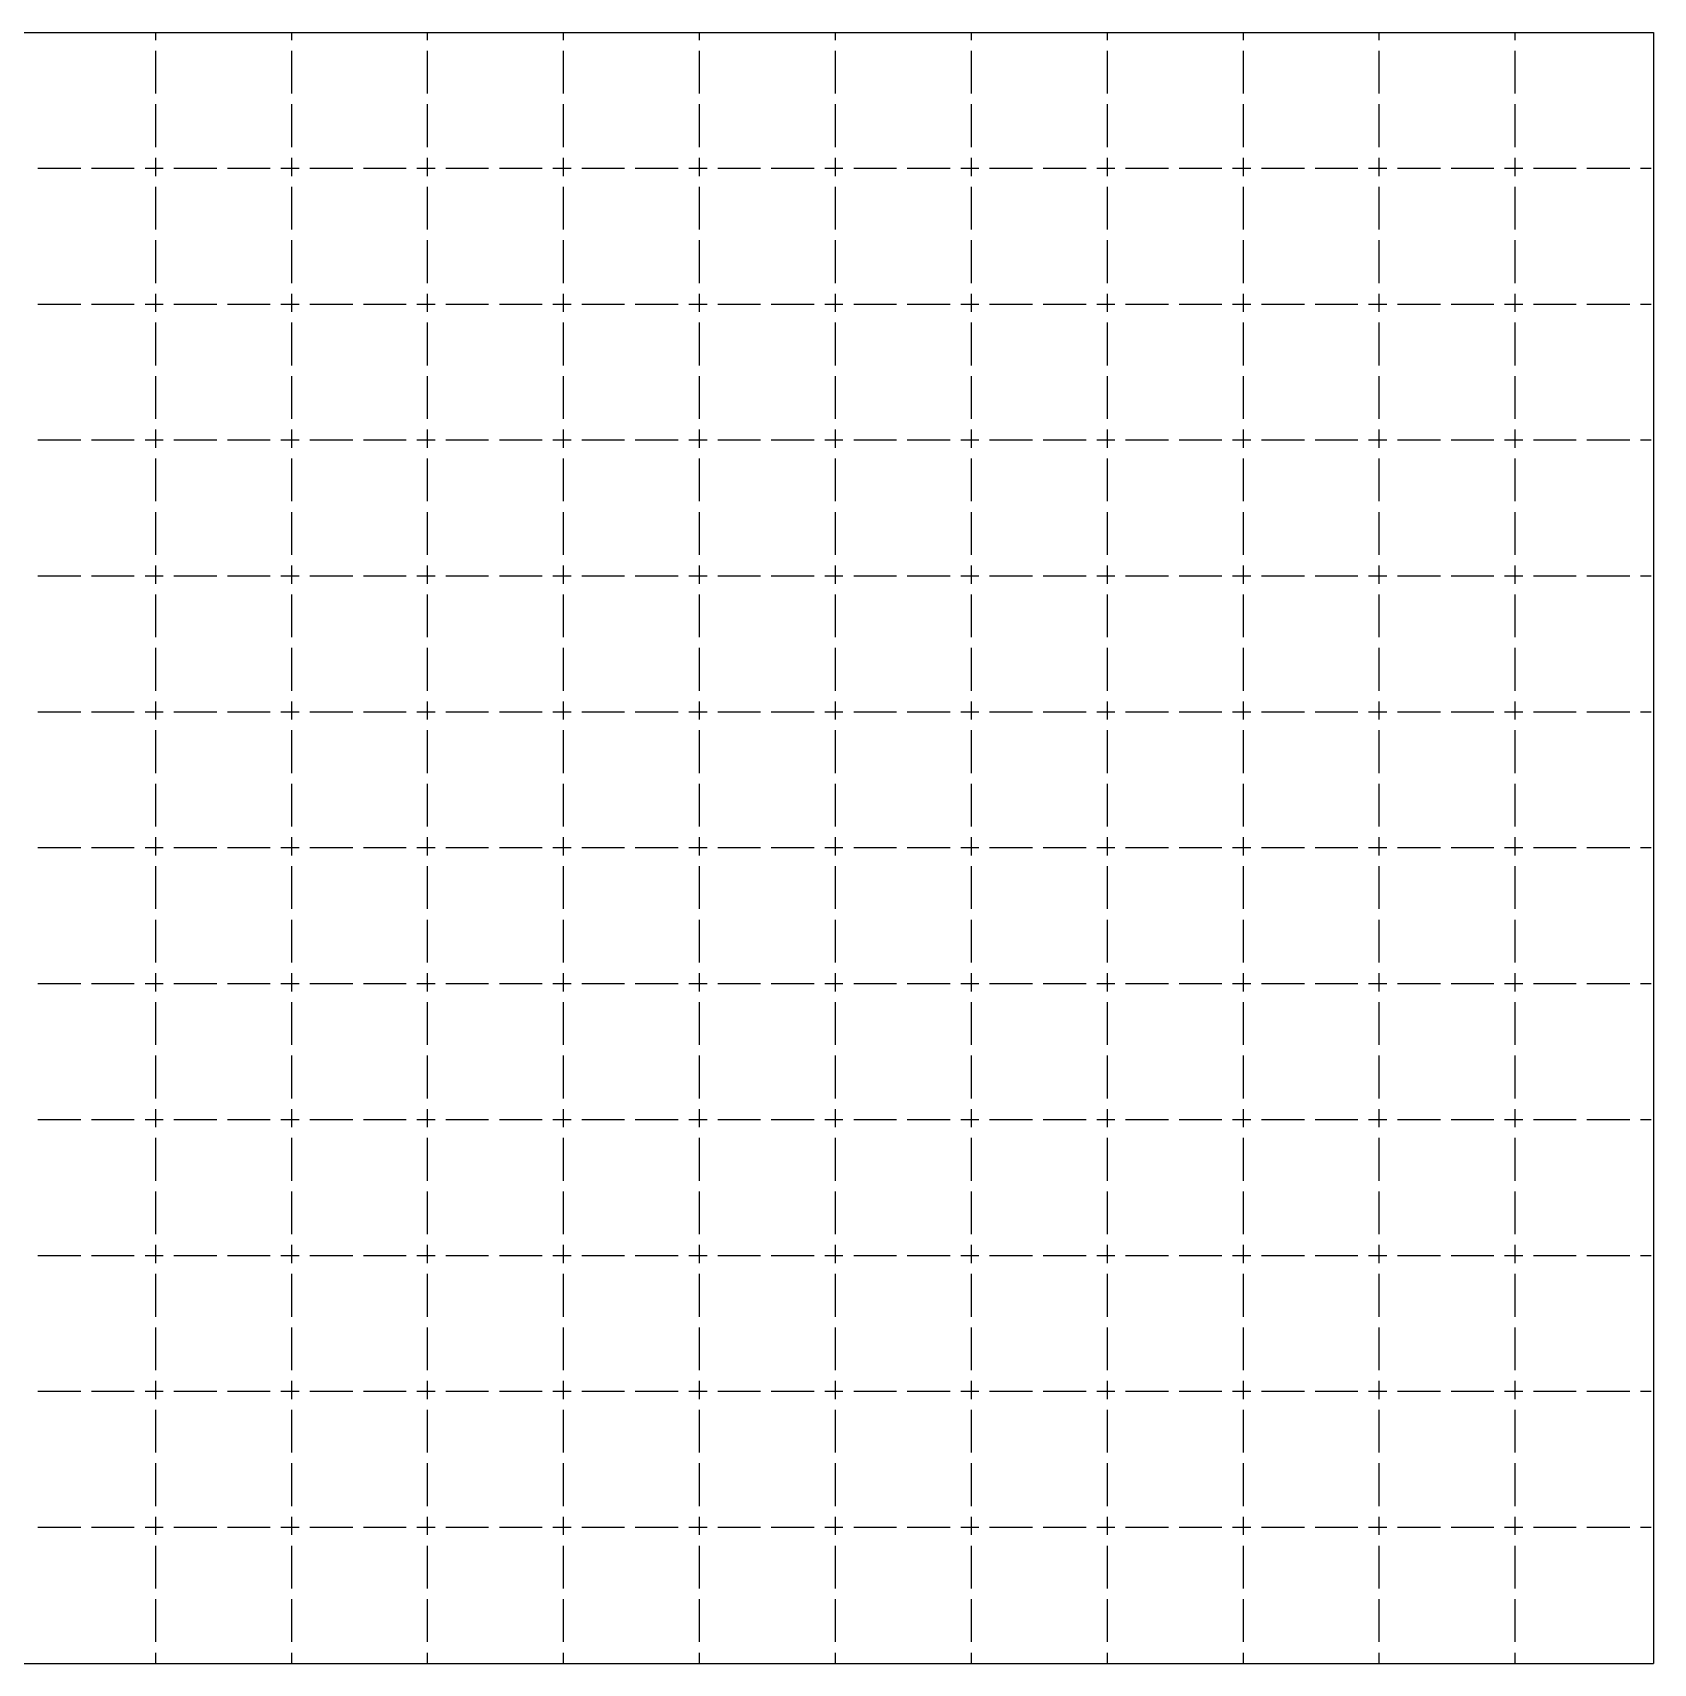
# Model space of a CAD drawing. Header units: millimetres. Extents: x 0 to 305, y -140 to 13.
# Drawn here: x 153.6 to 305, y -139.7 to 12.7 of the extents above; entities that cross this region are included whole.
import ezdxf

# ---------------------------------------------------------------- set-up
doc = ezdxf.new("R2010")
doc.units = ezdxf.units.MM
doc.header["$MEASUREMENT"] = 0
doc.layers.get('0').update_dxf_attribs({"lineweight": 25, "true_color": 0xffffff})

msp = doc.modelspace()

# ---------------------------------------------------------------- linework, layer by layer
for p, q in [((0, 12.7), (305, 12.7)), ((165.1, 12), (165.1, 12.7)), ((177.8, 12), (177.8, 12.7)), ((190.5, 12), (190.5, 12.7)), ((203.2, 12), (203.2, 12.7)), ((215.9, 12), (215.9, 12.7)), ((228.6, 12), (228.6, 12.7)), ((241.3, 12), (241.3, 12.7)), ((254, 12), (254, 12.7)), ((266.7, 12), (266.7, 12.7)), ((279.4, 12), (279.4, 12.7)), ((292.1, 12), (292.1, 12.7)), ((305, 12.7), (305, -139.7)), ((165.1, 7), (165.1, 11)), ((177.8, 7), (177.8, 11)), ((190.5, 7), (190.5, 11)), ((203.2, 7), (203.2, 11)), ((215.9, 7), (215.9, 11)), ((228.6, 7), (228.6, 11)), ((241.3, 7), (241.3, 11)), ((254, 7), (254, 11)), ((266.7, 7), (266.7, 11)), ((279.4, 7), (279.4, 11)), ((292.1, 7), (292.1, 11)), ((165.1, 2), (165.1, 6)), ((177.8, 2), (177.8, 6)), ((190.5, 2), (190.5, 6)), ((203.2, 2), (203.2, 6)), ((215.9, 2), (215.9, 6)), ((228.6, 2), (228.6, 6)), ((241.3, 2), (241.3, 6)), ((254, 2), (254, 6)), ((266.7, 2), (266.7, 6)), ((279.4, 2), (279.4, 6)), ((292.1, 2), (292.1, 6)), ((165.1, 0), (165.1, 1)), ((177.8, 0), (177.8, 1)), ((190.5, 0), (190.5, 1)), ((203.2, 0), (203.2, 1)), ((215.9, 0), (215.9, 1)), ((228.6, 0), (228.6, 1)), ((241.3, 0), (241.3, 1)), ((254, 0), (254, 1)), ((266.7, 0), (266.7, 1)), ((279.4, 0), (279.4, 1)), ((292.1, 0), (292.1, 1)), ((158.1, 0), (154.1, 0)), ((163.1, 0), (159.1, 0)), ((165.1, 0), (164.1, 0)), ((165.8, 0), (165.1, 0)), ((165.1, -0.7), (165.1, 0)), ((170.8, 0), (166.8, 0)), ((175.8, 0), (171.8, 0)), ((177.8, 0), (176.8, 0)), ((178.5, 0), (177.8, 0)), ((177.8, -0.7), (177.8, 0)), ((183.5, 0), (179.5, 0)), ((188.5, 0), (184.5, 0)), ((190.5, 0), (189.5, 0)), ((191.2, 0), (190.5, 0)), ((190.5, -0.7), (190.5, 0)), ((196.2, 0), (192.2, 0)), ((201.2, 0), (197.2, 0)), ((203.2, 0), (202.2, 0)), ((203.9, 0), (203.2, 0)), ((203.2, -0.7), (203.2, 0)), ((208.9, 0), (204.9, 0)), ((213.9, 0), (209.9, 0)), ((215.9, 0), (214.9, 0)), ((216.6, 0), (215.9, 0)), ((215.9, -0.7), (215.9, 0)), ((221.6, 0), (217.6, 0)), ((226.6, 0), (222.6, 0)), ((228.6, 0), (227.6, 0)), ((229.3, 0), (228.6, 0)), ((228.6, -0.7), (228.6, 0)), ((234.3, 0), (230.3, 0)), ((239.3, 0), (235.3, 0)), ((241.3, 0), (240.3, 0)), ((242, 0), (241.3, 0)), ((241.3, -0.7), (241.3, 0)), ((247, 0), (243, 0)), ((252, 0), (248, 0)), ((254, 0), (253, 0)), ((254.7, 0), (254, 0)), ((254, -0.7), (254, 0)), ((259.7, 0), (255.7, 0)), ((264.7, 0), (260.7, 0)), ((266.7, 0), (265.7, 0)), ((267.4, 0), (266.7, 0)), ((266.7, -0.7), (266.7, 0)), ((272.4, 0), (268.4, 0)), ((277.4, 0), (273.4, 0)), ((279.4, 0), (278.4, 0)), ((280.1, 0), (279.4, 0)), ((279.4, -0.7), (279.4, 0)), ((285.1, 0), (281.1, 0)), ((290.1, 0), (286.1, 0)), ((292.1, 0), (291.1, 0)), ((292.8, 0), (292.1, 0)), ((292.1, -0.7), (292.1, 0)), ((297.8, 0), (293.8, 0)), ((302.8, 0), (298.8, 0)), ((304.8, 0), (303.8, 0)), ((165.1, -5.7), (165.1, -1.7)), ((177.8, -5.7), (177.8, -1.7)), ((190.5, -5.7), (190.5, -1.7)), ((203.2, -5.7), (203.2, -1.7)), ((215.9, -5.7), (215.9, -1.7)), ((228.6, -5.7), (228.6, -1.7)), ((241.3, -5.7), (241.3, -1.7)), ((254, -5.7), (254, -1.7)), ((266.7, -5.7), (266.7, -1.7)), ((279.4, -5.7), (279.4, -1.7)), ((292.1, -5.7), (292.1, -1.7)), ((165.1, -10.7), (165.1, -6.7)), ((177.8, -10.7), (177.8, -6.7)), ((190.5, -10.7), (190.5, -6.7)), ((203.2, -10.7), (203.2, -6.7)), ((215.9, -10.7), (215.9, -6.7)), ((228.6, -10.7), (228.6, -6.7)), ((241.3, -10.7), (241.3, -6.7)), ((254, -10.7), (254, -6.7)), ((266.7, -10.7), (266.7, -6.7)), ((279.4, -10.7), (279.4, -6.7)), ((292.1, -10.7), (292.1, -6.7)), ((165.1, -12.7), (165.1, -11.7)), ((177.8, -12.7), (177.8, -11.7)), ((190.5, -12.7), (190.5, -11.7)), ((203.2, -12.7), (203.2, -11.7)), ((215.9, -12.7), (215.9, -11.7)), ((228.6, -12.7), (228.6, -11.7)), ((241.3, -12.7), (241.3, -11.7)), ((254, -12.7), (254, -11.7)), ((266.7, -12.7), (266.7, -11.7)), ((279.4, -12.7), (279.4, -11.7)), ((292.1, -12.7), (292.1, -11.7)), ((158.1, -12.7), (154.1, -12.7)), ((163.1, -12.7), (159.1, -12.7)), ((165.1, -12.7), (164.1, -12.7)), ((165.8, -12.7), (165.1, -12.7)), ((165.1, -13.4), (165.1, -12.7)), ((170.8, -12.7), (166.8, -12.7)), ((175.8, -12.7), (171.8, -12.7)), ((177.8, -12.7), (176.8, -12.7)), ((178.5, -12.7), (177.8, -12.7)), ((177.8, -13.4), (177.8, -12.7)), ((183.5, -12.7), (179.5, -12.7)), ((188.5, -12.7), (184.5, -12.7)), ((190.5, -12.7), (189.5, -12.7)), ((191.2, -12.7), (190.5, -12.7)), ((190.5, -13.4), (190.5, -12.7)), ((196.2, -12.7), (192.2, -12.7)), ((201.2, -12.7), (197.2, -12.7)), ((203.2, -12.7), (202.2, -12.7)), ((203.9, -12.7), (203.2, -12.7)), ((203.2, -13.4), (203.2, -12.7)), ((208.9, -12.7), (204.9, -12.7)), ((213.9, -12.7), (209.9, -12.7)), ((215.9, -12.7), (214.9, -12.7)), ((216.6, -12.7), (215.9, -12.7)), ((215.9, -13.4), (215.9, -12.7)), ((221.6, -12.7), (217.6, -12.7)), ((226.6, -12.7), (222.6, -12.7)), ((228.6, -12.7), (227.6, -12.7)), ((229.3, -12.7), (228.6, -12.7)), ((228.6, -13.4), (228.6, -12.7)), ((234.3, -12.7), (230.3, -12.7)), ((239.3, -12.7), (235.3, -12.7)), ((241.3, -12.7), (240.3, -12.7)), ((242, -12.7), (241.3, -12.7)), ((241.3, -13.4), (241.3, -12.7)), ((247, -12.7), (243, -12.7)), ((252, -12.7), (248, -12.7)), ((254, -12.7), (253, -12.7)), ((254.7, -12.7), (254, -12.7)), ((254, -13.4), (254, -12.7)), ((259.7, -12.7), (255.7, -12.7)), ((264.7, -12.7), (260.7, -12.7)), ((266.7, -12.7), (265.7, -12.7)), ((267.4, -12.7), (266.7, -12.7)), ((266.7, -13.4), (266.7, -12.7)), ((272.4, -12.7), (268.4, -12.7)), ((277.4, -12.7), (273.4, -12.7)), ((279.4, -12.7), (278.4, -12.7)), ((280.1, -12.7), (279.4, -12.7)), ((279.4, -13.4), (279.4, -12.7)), ((285.1, -12.7), (281.1, -12.7)), ((290.1, -12.7), (286.1, -12.7)), ((292.1, -12.7), (291.1, -12.7)), ((292.8, -12.7), (292.1, -12.7)), ((292.1, -13.4), (292.1, -12.7)), ((297.8, -12.7), (293.8, -12.7)), ((302.8, -12.7), (298.8, -12.7)), ((304.8, -12.7), (303.8, -12.7)), ((165.1, -18.4), (165.1, -14.4)), ((177.8, -18.4), (177.8, -14.4)), ((190.5, -18.4), (190.5, -14.4)), ((203.2, -18.4), (203.2, -14.4)), ((215.9, -18.4), (215.9, -14.4)), ((228.6, -18.4), (228.6, -14.4)), ((241.3, -18.4), (241.3, -14.4)), ((254, -18.4), (254, -14.4)), ((266.7, -18.4), (266.7, -14.4)), ((279.4, -18.4), (279.4, -14.4)), ((292.1, -18.4), (292.1, -14.4)), ((165.1, -23.4), (165.1, -19.4)), ((177.8, -23.4), (177.8, -19.4)), ((190.5, -23.4), (190.5, -19.4)), ((203.2, -23.4), (203.2, -19.4)), ((215.9, -23.4), (215.9, -19.4)), ((228.6, -23.4), (228.6, -19.4)), ((241.3, -23.4), (241.3, -19.4)), ((254, -23.4), (254, -19.4)), ((266.7, -23.4), (266.7, -19.4)), ((279.4, -23.4), (279.4, -19.4)), ((292.1, -23.4), (292.1, -19.4)), ((158.1, -25.4), (154.1, -25.4)), ((163.1, -25.4), (159.1, -25.4)), ((165.1, -25.4), (164.1, -25.4)), ((165.1, -25.4), (165.1, -24.4)), ((165.8, -25.4), (165.1, -25.4)), ((165.1, -26.1), (165.1, -25.4)), ((170.8, -25.4), (166.8, -25.4)), ((175.8, -25.4), (171.8, -25.4)), ((177.8, -25.4), (176.8, -25.4)), ((177.8, -25.4), (177.8, -24.4)), ((178.5, -25.4), (177.8, -25.4)), ((177.8, -26.1), (177.8, -25.4)), ((183.5, -25.4), (179.5, -25.4)), ((188.5, -25.4), (184.5, -25.4)), ((190.5, -25.4), (189.5, -25.4)), ((190.5, -25.4), (190.5, -24.4)), ((191.2, -25.4), (190.5, -25.4)), ((190.5, -26.1), (190.5, -25.4)), ((196.2, -25.4), (192.2, -25.4)), ((201.2, -25.4), (197.2, -25.4)), ((203.2, -25.4), (202.2, -25.4)), ((203.2, -25.4), (203.2, -24.4)), ((203.9, -25.4), (203.2, -25.4)), ((203.2, -26.1), (203.2, -25.4)), ((208.9, -25.4), (204.9, -25.4)), ((213.9, -25.4), (209.9, -25.4)), ((215.9, -25.4), (214.9, -25.4)), ((215.9, -25.4), (215.9, -24.4)), ((216.6, -25.4), (215.9, -25.4)), ((215.9, -26.1), (215.9, -25.4)), ((221.6, -25.4), (217.6, -25.4)), ((226.6, -25.4), (222.6, -25.4)), ((228.6, -25.4), (227.6, -25.4)), ((228.6, -25.4), (228.6, -24.4)), ((229.3, -25.4), (228.6, -25.4)), ((228.6, -26.1), (228.6, -25.4)), ((234.3, -25.4), (230.3, -25.4)), ((239.3, -25.4), (235.3, -25.4)), ((241.3, -25.4), (240.3, -25.4)), ((241.3, -25.4), (241.3, -24.4)), ((242, -25.4), (241.3, -25.4)), ((241.3, -26.1), (241.3, -25.4)), ((247, -25.4), (243, -25.4)), ((252, -25.4), (248, -25.4)), ((254, -25.4), (253, -25.4)), ((254, -25.4), (254, -24.4)), ((254.7, -25.4), (254, -25.4)), ((254, -26.1), (254, -25.4)), ((259.7, -25.4), (255.7, -25.4)), ((264.7, -25.4), (260.7, -25.4)), ((266.7, -25.4), (265.7, -25.4)), ((266.7, -25.4), (266.7, -24.4)), ((267.4, -25.4), (266.7, -25.4)), ((266.7, -26.1), (266.7, -25.4)), ((272.4, -25.4), (268.4, -25.4)), ((277.4, -25.4), (273.4, -25.4)), ((279.4, -25.4), (278.4, -25.4)), ((279.4, -25.4), (279.4, -24.4)), ((280.1, -25.4), (279.4, -25.4)), ((279.4, -26.1), (279.4, -25.4)), ((285.1, -25.4), (281.1, -25.4)), ((290.1, -25.4), (286.1, -25.4)), ((292.1, -25.4), (291.1, -25.4)), ((292.1, -25.4), (292.1, -24.4)), ((292.8, -25.4), (292.1, -25.4)), ((292.1, -26.1), (292.1, -25.4)), ((297.8, -25.4), (293.8, -25.4)), ((302.8, -25.4), (298.8, -25.4)), ((304.8, -25.4), (303.8, -25.4)), ((165.1, -31.1), (165.1, -27.1)), ((177.8, -31.1), (177.8, -27.1)), ((190.5, -31.1), (190.5, -27.1)), ((203.2, -31.1), (203.2, -27.1)), ((215.9, -31.1), (215.9, -27.1)), ((228.6, -31.1), (228.6, -27.1)), ((241.3, -31.1), (241.3, -27.1)), ((254, -31.1), (254, -27.1)), ((266.7, -31.1), (266.7, -27.1)), ((279.4, -31.1), (279.4, -27.1)), ((292.1, -31.1), (292.1, -27.1)), ((165.1, -36.1), (165.1, -32.1)), ((177.8, -36.1), (177.8, -32.1)), ((190.5, -36.1), (190.5, -32.1)), ((203.2, -36.1), (203.2, -32.1)), ((215.9, -36.1), (215.9, -32.1)), ((228.6, -36.1), (228.6, -32.1)), ((241.3, -36.1), (241.3, -32.1)), ((254, -36.1), (254, -32.1)), ((266.7, -36.1), (266.7, -32.1)), ((279.4, -36.1), (279.4, -32.1)), ((292.1, -36.1), (292.1, -32.1)), ((165.1, -38.1), (165.1, -37.1)), ((177.8, -38.1), (177.8, -37.1)), ((190.5, -38.1), (190.5, -37.1)), ((203.2, -38.1), (203.2, -37.1)), ((215.9, -38.1), (215.9, -37.1)), ((228.6, -38.1), (228.6, -37.1)), ((241.3, -38.1), (241.3, -37.1)), ((254, -38.1), (254, -37.1)), ((266.7, -38.1), (266.7, -37.1)), ((279.4, -38.1), (279.4, -37.1)), ((292.1, -38.1), (292.1, -37.1)), ((158.1, -38.1), (154.1, -38.1)), ((163.1, -38.1), (159.1, -38.1)), ((165.1, -38.1), (164.1, -38.1)), ((165.8, -38.1), (165.1, -38.1)), ((165.1, -38.8), (165.1, -38.1)), ((170.8, -38.1), (166.8, -38.1)), ((175.8, -38.1), (171.8, -38.1)), ((177.8, -38.1), (176.8, -38.1)), ((178.5, -38.1), (177.8, -38.1)), ((177.8, -38.8), (177.8, -38.1)), ((183.5, -38.1), (179.5, -38.1)), ((188.5, -38.1), (184.5, -38.1)), ((190.5, -38.1), (189.5, -38.1)), ((191.2, -38.1), (190.5, -38.1)), ((190.5, -38.8), (190.5, -38.1)), ((196.2, -38.1), (192.2, -38.1)), ((201.2, -38.1), (197.2, -38.1)), ((203.2, -38.1), (202.2, -38.1)), ((203.9, -38.1), (203.2, -38.1)), ((203.2, -38.8), (203.2, -38.1)), ((208.9, -38.1), (204.9, -38.1)), ((213.9, -38.1), (209.9, -38.1)), ((215.9, -38.1), (214.9, -38.1)), ((216.6, -38.1), (215.9, -38.1)), ((215.9, -38.8), (215.9, -38.1)), ((221.6, -38.1), (217.6, -38.1)), ((226.6, -38.1), (222.6, -38.1)), ((228.6, -38.1), (227.6, -38.1)), ((229.3, -38.1), (228.6, -38.1)), ((228.6, -38.8), (228.6, -38.1)), ((234.3, -38.1), (230.3, -38.1)), ((239.3, -38.1), (235.3, -38.1)), ((241.3, -38.1), (240.3, -38.1)), ((242, -38.1), (241.3, -38.1)), ((241.3, -38.8), (241.3, -38.1)), ((247, -38.1), (243, -38.1)), ((252, -38.1), (248, -38.1)), ((254, -38.1), (253, -38.1)), ((254.7, -38.1), (254, -38.1)), ((254, -38.8), (254, -38.1)), ((259.7, -38.1), (255.7, -38.1)), ((264.7, -38.1), (260.7, -38.1)), ((266.7, -38.1), (265.7, -38.1)), ((267.4, -38.1), (266.7, -38.1)), ((266.7, -38.8), (266.7, -38.1)), ((272.4, -38.1), (268.4, -38.1)), ((277.4, -38.1), (273.4, -38.1)), ((279.4, -38.1), (278.4, -38.1)), ((280.1, -38.1), (279.4, -38.1)), ((279.4, -38.8), (279.4, -38.1)), ((285.1, -38.1), (281.1, -38.1)), ((290.1, -38.1), (286.1, -38.1)), ((292.1, -38.1), (291.1, -38.1)), ((292.8, -38.1), (292.1, -38.1)), ((292.1, -38.8), (292.1, -38.1)), ((297.8, -38.1), (293.8, -38.1)), ((302.8, -38.1), (298.8, -38.1)), ((304.8, -38.1), (303.8, -38.1)), ((165.1, -43.8), (165.1, -39.8)), ((177.8, -43.8), (177.8, -39.8)), ((190.5, -43.8), (190.5, -39.8)), ((203.2, -43.8), (203.2, -39.8)), ((215.9, -43.8), (215.9, -39.8)), ((228.6, -43.8), (228.6, -39.8)), ((241.3, -43.8), (241.3, -39.8)), ((254, -43.8), (254, -39.8)), ((266.7, -43.8), (266.7, -39.8)), ((279.4, -43.8), (279.4, -39.8)), ((292.1, -43.8), (292.1, -39.8)), ((165.1, -48.8), (165.1, -44.8)), ((177.8, -48.8), (177.8, -44.8)), ((190.5, -48.8), (190.5, -44.8)), ((203.2, -48.8), (203.2, -44.8)), ((215.9, -48.8), (215.9, -44.8)), ((228.6, -48.8), (228.6, -44.8)), ((241.3, -48.8), (241.3, -44.8)), ((254, -48.8), (254, -44.8)), ((266.7, -48.8), (266.7, -44.8)), ((279.4, -48.8), (279.4, -44.8)), ((292.1, -48.8), (292.1, -44.8)), ((165.1, -50.8), (165.1, -49.8)), ((177.8, -50.8), (177.8, -49.8)), ((190.5, -50.8), (190.5, -49.8)), ((203.2, -50.8), (203.2, -49.8)), ((215.9, -50.8), (215.9, -49.8)), ((228.6, -50.8), (228.6, -49.8)), ((241.3, -50.8), (241.3, -49.8)), ((254, -50.8), (254, -49.8)), ((266.7, -50.8), (266.7, -49.8)), ((279.4, -50.8), (279.4, -49.8)), ((292.1, -50.8), (292.1, -49.8)), ((158.1, -50.8), (154.1, -50.8)), ((163.1, -50.8), (159.1, -50.8)), ((165.1, -50.8), (164.1, -50.8)), ((165.8, -50.8), (165.1, -50.8)), ((165.1, -51.5), (165.1, -50.8)), ((170.8, -50.8), (166.8, -50.8)), ((175.8, -50.8), (171.8, -50.8)), ((177.8, -50.8), (176.8, -50.8)), ((178.5, -50.8), (177.8, -50.8)), ((177.8, -51.5), (177.8, -50.8)), ((183.5, -50.8), (179.5, -50.8)), ((188.5, -50.8), (184.5, -50.8)), ((190.5, -50.8), (189.5, -50.8)), ((191.2, -50.8), (190.5, -50.8)), ((190.5, -51.5), (190.5, -50.8)), ((196.2, -50.8), (192.2, -50.8)), ((201.2, -50.8), (197.2, -50.8)), ((203.2, -50.8), (202.2, -50.8)), ((203.9, -50.8), (203.2, -50.8)), ((203.2, -51.5), (203.2, -50.8)), ((208.9, -50.8), (204.9, -50.8)), ((213.9, -50.8), (209.9, -50.8)), ((215.9, -50.8), (214.9, -50.8)), ((216.6, -50.8), (215.9, -50.8)), ((215.9, -51.5), (215.9, -50.8)), ((221.6, -50.8), (217.6, -50.8)), ((226.6, -50.8), (222.6, -50.8)), ((228.6, -50.8), (227.6, -50.8)), ((229.3, -50.8), (228.6, -50.8)), ((228.6, -51.5), (228.6, -50.8)), ((234.3, -50.8), (230.3, -50.8)), ((239.3, -50.8), (235.3, -50.8)), ((241.3, -50.8), (240.3, -50.8)), ((242, -50.8), (241.3, -50.8)), ((241.3, -51.5), (241.3, -50.8)), ((247, -50.8), (243, -50.8)), ((252, -50.8), (248, -50.8)), ((254, -50.8), (253, -50.8)), ((254.7, -50.8), (254, -50.8)), ((254, -51.5), (254, -50.8)), ((259.7, -50.8), (255.7, -50.8)), ((264.7, -50.8), (260.7, -50.8)), ((266.7, -50.8), (265.7, -50.8)), ((267.4, -50.8), (266.7, -50.8)), ((266.7, -51.5), (266.7, -50.8)), ((272.4, -50.8), (268.4, -50.8)), ((277.4, -50.8), (273.4, -50.8)), ((279.4, -50.8), (278.4, -50.8)), ((280.1, -50.8), (279.4, -50.8)), ((279.4, -51.5), (279.4, -50.8)), ((285.1, -50.8), (281.1, -50.8)), ((290.1, -50.8), (286.1, -50.8)), ((292.1, -50.8), (291.1, -50.8)), ((292.8, -50.8), (292.1, -50.8)), ((292.1, -51.5), (292.1, -50.8)), ((297.8, -50.8), (293.8, -50.8)), ((302.8, -50.8), (298.8, -50.8)), ((304.8, -50.8), (303.8, -50.8)), ((165.1, -56.5), (165.1, -52.5)), ((177.8, -56.5), (177.8, -52.5)), ((190.5, -56.5), (190.5, -52.5)), ((203.2, -56.5), (203.2, -52.5)), ((215.9, -56.5), (215.9, -52.5)), ((228.6, -56.5), (228.6, -52.5)), ((241.3, -56.5), (241.3, -52.5)), ((254, -56.5), (254, -52.5)), ((266.7, -56.5), (266.7, -52.5)), ((279.4, -56.5), (279.4, -52.5)), ((292.1, -56.5), (292.1, -52.5)), ((165.1, -61.5), (165.1, -57.5)), ((177.8, -61.5), (177.8, -57.5)), ((190.5, -61.5), (190.5, -57.5)), ((203.2, -61.5), (203.2, -57.5)), ((215.9, -61.5), (215.9, -57.5)), ((228.6, -61.5), (228.6, -57.5)), ((241.3, -61.5), (241.3, -57.5)), ((254, -61.5), (254, -57.5)), ((266.7, -61.5), (266.7, -57.5)), ((279.4, -61.5), (279.4, -57.5)), ((292.1, -61.5), (292.1, -57.5)), ((158.1, -63.5), (154.1, -63.5)), ((163.1, -63.5), (159.1, -63.5)), ((165.1, -63.5), (164.1, -63.5)), ((165.1, -63.5), (165.1, -62.5)), ((165.8, -63.5), (165.1, -63.5)), ((165.1, -64.2), (165.1, -63.5)), ((170.8, -63.5), (166.8, -63.5)), ((175.8, -63.5), (171.8, -63.5)), ((177.8, -63.5), (176.8, -63.5)), ((177.8, -63.5), (177.8, -62.5)), ((178.5, -63.5), (177.8, -63.5)), ((177.8, -64.2), (177.8, -63.5)), ((183.5, -63.5), (179.5, -63.5)), ((188.5, -63.5), (184.5, -63.5)), ((190.5, -63.5), (189.5, -63.5)), ((190.5, -63.5), (190.5, -62.5)), ((191.2, -63.5), (190.5, -63.5)), ((190.5, -64.2), (190.5, -63.5)), ((196.2, -63.5), (192.2, -63.5)), ((201.2, -63.5), (197.2, -63.5)), ((203.2, -63.5), (202.2, -63.5)), ((203.2, -63.5), (203.2, -62.5)), ((203.9, -63.5), (203.2, -63.5)), ((203.2, -64.2), (203.2, -63.5)), ((208.9, -63.5), (204.9, -63.5)), ((213.9, -63.5), (209.9, -63.5)), ((215.9, -63.5), (214.9, -63.5)), ((215.9, -63.5), (215.9, -62.5)), ((216.6, -63.5), (215.9, -63.5)), ((215.9, -64.2), (215.9, -63.5)), ((221.6, -63.5), (217.6, -63.5)), ((226.6, -63.5), (222.6, -63.5)), ((228.6, -63.5), (227.6, -63.5)), ((228.6, -63.5), (228.6, -62.5)), ((229.3, -63.5), (228.6, -63.5)), ((228.6, -64.2), (228.6, -63.5)), ((234.3, -63.5), (230.3, -63.5)), ((239.3, -63.5), (235.3, -63.5)), ((241.3, -63.5), (240.3, -63.5)), ((241.3, -63.5), (241.3, -62.5)), ((242, -63.5), (241.3, -63.5)), ((241.3, -64.2), (241.3, -63.5)), ((247, -63.5), (243, -63.5)), ((252, -63.5), (248, -63.5)), ((254, -63.5), (253, -63.5)), ((254, -63.5), (254, -62.5)), ((254.7, -63.5), (254, -63.5)), ((254, -64.2), (254, -63.5)), ((259.7, -63.5), (255.7, -63.5)), ((264.7, -63.5), (260.7, -63.5)), ((266.7, -63.5), (265.7, -63.5)), ((266.7, -63.5), (266.7, -62.5)), ((267.4, -63.5), (266.7, -63.5)), ((266.7, -64.2), (266.7, -63.5)), ((272.4, -63.5), (268.4, -63.5)), ((277.4, -63.5), (273.4, -63.5)), ((279.4, -63.5), (278.4, -63.5)), ((279.4, -63.5), (279.4, -62.5)), ((280.1, -63.5), (279.4, -63.5)), ((279.4, -64.2), (279.4, -63.5)), ((285.1, -63.5), (281.1, -63.5)), ((290.1, -63.5), (286.1, -63.5)), ((292.1, -63.5), (291.1, -63.5)), ((292.1, -63.5), (292.1, -62.5)), ((292.8, -63.5), (292.1, -63.5)), ((292.1, -64.2), (292.1, -63.5)), ((297.8, -63.5), (293.8, -63.5)), ((302.8, -63.5), (298.8, -63.5)), ((304.8, -63.5), (303.8, -63.5)), ((165.1, -69.2), (165.1, -65.2)), ((177.8, -69.2), (177.8, -65.2)), ((190.5, -69.2), (190.5, -65.2)), ((203.2, -69.2), (203.2, -65.2)), ((215.9, -69.2), (215.9, -65.2)), ((228.6, -69.2), (228.6, -65.2)), ((241.3, -69.2), (241.3, -65.2)), ((254, -69.2), (254, -65.2)), ((266.7, -69.2), (266.7, -65.2)), ((279.4, -69.2), (279.4, -65.2)), ((292.1, -69.2), (292.1, -65.2)), ((165.1, -74.2), (165.1, -70.2)), ((177.8, -74.2), (177.8, -70.2)), ((190.5, -74.2), (190.5, -70.2)), ((203.2, -74.2), (203.2, -70.2)), ((215.9, -74.2), (215.9, -70.2)), ((228.6, -74.2), (228.6, -70.2)), ((241.3, -74.2), (241.3, -70.2)), ((254, -74.2), (254, -70.2)), ((266.7, -74.2), (266.7, -70.2)), ((279.4, -74.2), (279.4, -70.2)), ((292.1, -74.2), (292.1, -70.2)), ((158.1, -76.2), (154.1, -76.2)), ((163.1, -76.2), (159.1, -76.2)), ((165.1, -76.2), (164.1, -76.2)), ((165.1, -76.2), (165.1, -75.2)), ((165.8, -76.2), (165.1, -76.2)), ((165.1, -76.9), (165.1, -76.2)), ((170.8, -76.2), (166.8, -76.2)), ((175.8, -76.2), (171.8, -76.2)), ((177.8, -76.2), (176.8, -76.2)), ((177.8, -76.2), (177.8, -75.2)), ((178.5, -76.2), (177.8, -76.2)), ((177.8, -76.9), (177.8, -76.2)), ((183.5, -76.2), (179.5, -76.2)), ((188.5, -76.2), (184.5, -76.2)), ((190.5, -76.2), (189.5, -76.2)), ((190.5, -76.2), (190.5, -75.2)), ((191.2, -76.2), (190.5, -76.2)), ((190.5, -76.9), (190.5, -76.2)), ((196.2, -76.2), (192.2, -76.2)), ((201.2, -76.2), (197.2, -76.2)), ((203.2, -76.2), (202.2, -76.2)), ((203.2, -76.2), (203.2, -75.2)), ((203.9, -76.2), (203.2, -76.2)), ((203.2, -76.9), (203.2, -76.2)), ((208.9, -76.2), (204.9, -76.2)), ((213.9, -76.2), (209.9, -76.2)), ((215.9, -76.2), (214.9, -76.2)), ((215.9, -76.2), (215.9, -75.2)), ((216.6, -76.2), (215.9, -76.2)), ((215.9, -76.9), (215.9, -76.2)), ((221.6, -76.2), (217.6, -76.2)), ((226.6, -76.2), (222.6, -76.2)), ((228.6, -76.2), (227.6, -76.2)), ((228.6, -76.2), (228.6, -75.2)), ((229.3, -76.2), (228.6, -76.2)), ((228.6, -76.9), (228.6, -76.2)), ((234.3, -76.2), (230.3, -76.2)), ((239.3, -76.2), (235.3, -76.2)), ((241.3, -76.2), (240.3, -76.2)), ((241.3, -76.2), (241.3, -75.2)), ((242, -76.2), (241.3, -76.2)), ((247, -76.2), (243, -76.2)), ((252, -76.2), (248, -76.2)), ((254, -76.2), (253, -76.2)), ((254, -76.2), (254, -75.2)), ((254.7, -76.2), (254, -76.2)), ((259.7, -76.2), (255.7, -76.2)), ((266.7, -76.2), (266.7, -75.2)), ((279.4, -76.2), (279.4, -75.2)), ((292.1, -76.2), (292.1, -75.2)), ((241.3, -76.9), (241.3, -76.2)), ((254, -76.9), (254, -76.2)), ((264.7, -76.2), (260.7, -76.2)), ((266.7, -76.2), (265.7, -76.2)), ((267.4, -76.2), (266.7, -76.2)), ((266.7, -76.9), (266.7, -76.2)), ((272.4, -76.2), (268.4, -76.2)), ((277.4, -76.2), (273.4, -76.2)), ((279.4, -76.2), (278.4, -76.2)), ((280.1, -76.2), (279.4, -76.2)), ((279.4, -76.9), (279.4, -76.2)), ((285.1, -76.2), (281.1, -76.2)), ((290.1, -76.2), (286.1, -76.2)), ((292.1, -76.2), (291.1, -76.2)), ((292.8, -76.2), (292.1, -76.2)), ((292.1, -76.9), (292.1, -76.2)), ((297.8, -76.2), (293.8, -76.2)), ((302.8, -76.2), (298.8, -76.2)), ((304.8, -76.2), (303.8, -76.2)), ((165.1, -81.9), (165.1, -77.9)), ((177.8, -81.9), (177.8, -77.9)), ((190.5, -81.9), (190.5, -77.9)), ((203.2, -81.9), (203.2, -77.9)), ((215.9, -81.9), (215.9, -77.9)), ((228.6, -81.9), (228.6, -77.9)), ((241.3, -81.9), (241.3, -77.9)), ((254, -81.9), (254, -77.9)), ((266.7, -81.9), (266.7, -77.9)), ((279.4, -81.9), (279.4, -77.9)), ((292.1, -81.9), (292.1, -77.9)), ((165.1, -86.9), (165.1, -82.9)), ((177.8, -86.9), (177.8, -82.9)), ((190.5, -86.9), (190.5, -82.9)), ((203.2, -86.9), (203.2, -82.9)), ((215.9, -86.9), (215.9, -82.9)), ((228.6, -86.9), (228.6, -82.9)), ((241.3, -86.9), (241.3, -82.9)), ((254, -86.9), (254, -82.9)), ((266.7, -86.9), (266.7, -82.9)), ((279.4, -86.9), (279.4, -82.9)), ((292.1, -86.9), (292.1, -82.9)), ((165.1, -88.9), (165.1, -87.9)), ((177.8, -88.9), (177.8, -87.9)), ((190.5, -88.9), (190.5, -87.9)), ((203.2, -88.9), (203.2, -87.9)), ((215.9, -88.9), (215.9, -87.9)), ((228.6, -88.9), (228.6, -87.9)), ((241.3, -88.9), (241.3, -87.9)), ((254, -88.9), (254, -87.9)), ((266.7, -88.9), (266.7, -87.9)), ((279.4, -88.9), (279.4, -87.9)), ((292.1, -88.9), (292.1, -87.9)), ((158.1, -88.9), (154.1, -88.9)), ((163.1, -88.9), (159.1, -88.9)), ((165.1, -88.9), (164.1, -88.9)), ((165.8, -88.9), (165.1, -88.9)), ((165.1, -89.6), (165.1, -88.9)), ((170.8, -88.9), (166.8, -88.9)), ((175.8, -88.9), (171.8, -88.9)), ((177.8, -88.9), (176.8, -88.9)), ((178.5, -88.9), (177.8, -88.9)), ((177.8, -89.6), (177.8, -88.9)), ((183.5, -88.9), (179.5, -88.9)), ((188.5, -88.9), (184.5, -88.9)), ((190.5, -88.9), (189.5, -88.9)), ((191.2, -88.9), (190.5, -88.9)), ((190.5, -89.6), (190.5, -88.9)), ((196.2, -88.9), (192.2, -88.9)), ((201.2, -88.9), (197.2, -88.9)), ((203.2, -88.9), (202.2, -88.9)), ((203.9, -88.9), (203.2, -88.9)), ((203.2, -89.6), (203.2, -88.9)), ((208.9, -88.9), (204.9, -88.9)), ((213.9, -88.9), (209.9, -88.9)), ((215.9, -88.9), (214.9, -88.9)), ((216.6, -88.9), (215.9, -88.9)), ((215.9, -89.6), (215.9, -88.9)), ((221.6, -88.9), (217.6, -88.9)), ((226.6, -88.9), (222.6, -88.9)), ((228.6, -88.9), (227.6, -88.9)), ((229.3, -88.9), (228.6, -88.9)), ((228.6, -89.6), (228.6, -88.9)), ((234.3, -88.9), (230.3, -88.9)), ((239.3, -88.9), (235.3, -88.9)), ((241.3, -88.9), (240.3, -88.9)), ((242, -88.9), (241.3, -88.9)), ((241.3, -89.6), (241.3, -88.9)), ((247, -88.9), (243, -88.9)), ((252, -88.9), (248, -88.9)), ((254, -88.9), (253, -88.9)), ((254.7, -88.9), (254, -88.9)), ((254, -89.6), (254, -88.9)), ((259.7, -88.9), (255.7, -88.9)), ((264.7, -88.9), (260.7, -88.9)), ((266.7, -88.9), (265.7, -88.9)), ((267.4, -88.9), (266.7, -88.9)), ((266.7, -89.6), (266.7, -88.9)), ((272.4, -88.9), (268.4, -88.9)), ((277.4, -88.9), (273.4, -88.9)), ((279.4, -88.9), (278.4, -88.9)), ((280.1, -88.9), (279.4, -88.9)), ((279.4, -89.6), (279.4, -88.9)), ((285.1, -88.9), (281.1, -88.9)), ((290.1, -88.9), (286.1, -88.9)), ((292.1, -88.9), (291.1, -88.9)), ((292.8, -88.9), (292.1, -88.9)), ((292.1, -89.6), (292.1, -88.9)), ((297.8, -88.9), (293.8, -88.9)), ((302.8, -88.9), (298.8, -88.9)), ((304.8, -88.9), (303.8, -88.9)), ((165.1, -94.6), (165.1, -90.6)), ((177.8, -94.6), (177.8, -90.6)), ((190.5, -94.6), (190.5, -90.6)), ((203.2, -94.6), (203.2, -90.6)), ((215.9, -94.6), (215.9, -90.6)), ((228.6, -94.6), (228.6, -90.6)), ((241.3, -94.6), (241.3, -90.6)), ((254, -94.6), (254, -90.6)), ((266.7, -94.6), (266.7, -90.6)), ((279.4, -94.6), (279.4, -90.6)), ((292.1, -94.6), (292.1, -90.6)), ((165.1, -99.6), (165.1, -95.6)), ((177.8, -99.6), (177.8, -95.6)), ((190.5, -99.6), (190.5, -95.6)), ((203.2, -99.6), (203.2, -95.6)), ((215.9, -99.6), (215.9, -95.6)), ((228.6, -99.6), (228.6, -95.6)), ((241.3, -99.6), (241.3, -95.6)), ((254, -99.6), (254, -95.6)), ((266.7, -99.6), (266.7, -95.6)), ((279.4, -99.6), (279.4, -95.6)), ((292.1, -99.6), (292.1, -95.6)), ((158.1, -101.6), (154.1, -101.6)), ((163.1, -101.6), (159.1, -101.6)), ((165.1, -101.6), (164.1, -101.6)), ((165.1, -101.6), (165.1, -100.6)), ((165.8, -101.6), (165.1, -101.6)), ((165.1, -102.3), (165.1, -101.6)), ((170.8, -101.6), (166.8, -101.6)), ((175.8, -101.6), (171.8, -101.6)), ((177.8, -101.6), (176.8, -101.6)), ((177.8, -101.6), (177.8, -100.6)), ((178.5, -101.6), (177.8, -101.6)), ((177.8, -102.3), (177.8, -101.6)), ((183.5, -101.6), (179.5, -101.6)), ((188.5, -101.6), (184.5, -101.6)), ((190.5, -101.6), (189.5, -101.6)), ((190.5, -101.6), (190.5, -100.6)), ((191.2, -101.6), (190.5, -101.6)), ((190.5, -102.3), (190.5, -101.6)), ((196.2, -101.6), (192.2, -101.6)), ((201.2, -101.6), (197.2, -101.6)), ((203.2, -101.6), (202.2, -101.6)), ((203.2, -101.6), (203.2, -100.6)), ((203.9, -101.6), (203.2, -101.6)), ((203.2, -102.3), (203.2, -101.6)), ((208.9, -101.6), (204.9, -101.6)), ((213.9, -101.6), (209.9, -101.6)), ((215.9, -101.6), (214.9, -101.6)), ((215.9, -101.6), (215.9, -100.6)), ((216.6, -101.6), (215.9, -101.6)), ((215.9, -102.3), (215.9, -101.6)), ((221.6, -101.6), (217.6, -101.6)), ((226.6, -101.6), (222.6, -101.6)), ((228.6, -101.6), (227.6, -101.6)), ((228.6, -101.6), (228.6, -100.6)), ((229.3, -101.6), (228.6, -101.6)), ((228.6, -102.3), (228.6, -101.6)), ((234.3, -101.6), (230.3, -101.6)), ((239.3, -101.6), (235.3, -101.6)), ((241.3, -101.6), (240.3, -101.6)), ((241.3, -101.6), (241.3, -100.6)), ((242, -101.6), (241.3, -101.6)), ((241.3, -102.3), (241.3, -101.6)), ((247, -101.6), (243, -101.6)), ((252, -101.6), (248, -101.6)), ((254, -101.6), (253, -101.6)), ((254, -101.6), (254, -100.6)), ((254.7, -101.6), (254, -101.6)), ((254, -102.3), (254, -101.6)), ((259.7, -101.6), (255.7, -101.6)), ((264.7, -101.6), (260.7, -101.6)), ((266.7, -101.6), (265.7, -101.6)), ((266.7, -101.6), (266.7, -100.6)), ((267.4, -101.6), (266.7, -101.6)), ((266.7, -102.3), (266.7, -101.6)), ((272.4, -101.6), (268.4, -101.6)), ((277.4, -101.6), (273.4, -101.6)), ((279.4, -101.6), (278.4, -101.6)), ((279.4, -101.6), (279.4, -100.6)), ((280.1, -101.6), (279.4, -101.6)), ((279.4, -102.3), (279.4, -101.6)), ((285.1, -101.6), (281.1, -101.6)), ((290.1, -101.6), (286.1, -101.6)), ((292.1, -101.6), (291.1, -101.6)), ((292.1, -101.6), (292.1, -100.6)), ((292.8, -101.6), (292.1, -101.6)), ((292.1, -102.3), (292.1, -101.6)), ((297.8, -101.6), (293.8, -101.6)), ((302.8, -101.6), (298.8, -101.6)), ((304.8, -101.6), (303.8, -101.6)), ((165.1, -107.3), (165.1, -103.3)), ((177.8, -107.3), (177.8, -103.3)), ((190.5, -107.3), (190.5, -103.3)), ((203.2, -107.3), (203.2, -103.3)), ((215.9, -107.3), (215.9, -103.3)), ((228.6, -107.3), (228.6, -103.3)), ((241.3, -107.3), (241.3, -103.3)), ((254, -107.3), (254, -103.3)), ((266.7, -107.3), (266.7, -103.3)), ((279.4, -107.3), (279.4, -103.3)), ((292.1, -107.3), (292.1, -103.3)), ((165.1, -112.3), (165.1, -108.3)), ((177.8, -112.3), (177.8, -108.3)), ((190.5, -112.3), (190.5, -108.3)), ((203.2, -112.3), (203.2, -108.3)), ((215.9, -112.3), (215.9, -108.3)), ((228.6, -112.3), (228.6, -108.3)), ((241.3, -112.3), (241.3, -108.3)), ((254, -112.3), (254, -108.3)), ((266.7, -112.3), (266.7, -108.3)), ((279.4, -112.3), (279.4, -108.3)), ((292.1, -112.3), (292.1, -108.3)), ((158.1, -114.3), (154.1, -114.3)), ((163.1, -114.3), (159.1, -114.3)), ((165.1, -114.3), (164.1, -114.3)), ((165.1, -114.3), (165.1, -113.3)), ((165.8, -114.3), (165.1, -114.3)), ((165.1, -115), (165.1, -114.3)), ((170.8, -114.3), (166.8, -114.3)), ((175.8, -114.3), (171.8, -114.3)), ((177.8, -114.3), (176.8, -114.3)), ((177.8, -114.3), (177.8, -113.3)), ((178.5, -114.3), (177.8, -114.3)), ((177.8, -115), (177.8, -114.3)), ((183.5, -114.3), (179.5, -114.3)), ((188.5, -114.3), (184.5, -114.3)), ((190.5, -114.3), (189.5, -114.3)), ((190.5, -114.3), (190.5, -113.3)), ((191.2, -114.3), (190.5, -114.3)), ((190.5, -115), (190.5, -114.3)), ((196.2, -114.3), (192.2, -114.3)), ((201.2, -114.3), (197.2, -114.3)), ((203.2, -114.3), (202.2, -114.3)), ((203.2, -114.3), (203.2, -113.3)), ((203.9, -114.3), (203.2, -114.3)), ((203.2, -115), (203.2, -114.3)), ((208.9, -114.3), (204.9, -114.3)), ((213.9, -114.3), (209.9, -114.3)), ((215.9, -114.3), (214.9, -114.3)), ((215.9, -114.3), (215.9, -113.3)), ((216.6, -114.3), (215.9, -114.3)), ((215.9, -115), (215.9, -114.3)), ((221.6, -114.3), (217.6, -114.3)), ((226.6, -114.3), (222.6, -114.3)), ((228.6, -114.3), (227.6, -114.3)), ((228.6, -114.3), (228.6, -113.3)), ((229.3, -114.3), (228.6, -114.3)), ((234.3, -114.3), (230.3, -114.3)), ((239.3, -114.3), (235.3, -114.3)), ((241.3, -114.3), (240.3, -114.3)), ((241.3, -114.3), (241.3, -113.3)), ((242, -114.3), (241.3, -114.3)), ((247, -114.3), (243, -114.3)), ((252, -114.3), (248, -114.3)), ((254, -114.3), (254, -113.3)), ((266.7, -114.3), (266.7, -113.3)), ((279.4, -114.3), (279.4, -113.3)), ((292.1, -114.3), (292.1, -113.3)), ((228.6, -115), (228.6, -114.3)), ((241.3, -115), (241.3, -114.3)), ((254, -114.3), (253, -114.3)), ((254.7, -114.3), (254, -114.3)), ((254, -115), (254, -114.3)), ((259.7, -114.3), (255.7, -114.3)), ((264.7, -114.3), (260.7, -114.3)), ((266.7, -114.3), (265.7, -114.3)), ((267.4, -114.3), (266.7, -114.3)), ((266.7, -115), (266.7, -114.3)), ((272.4, -114.3), (268.4, -114.3)), ((277.4, -114.3), (273.4, -114.3)), ((279.4, -114.3), (278.4, -114.3)), ((280.1, -114.3), (279.4, -114.3)), ((279.4, -115), (279.4, -114.3)), ((285.1, -114.3), (281.1, -114.3)), ((290.1, -114.3), (286.1, -114.3)), ((292.1, -114.3), (291.1, -114.3)), ((292.8, -114.3), (292.1, -114.3)), ((292.1, -115), (292.1, -114.3)), ((297.8, -114.3), (293.8, -114.3)), ((302.8, -114.3), (298.8, -114.3)), ((304.8, -114.3), (303.8, -114.3)), ((165.1, -120), (165.1, -116)), ((177.8, -120), (177.8, -116)), ((190.5, -120), (190.5, -116)), ((203.2, -120), (203.2, -116)), ((215.9, -120), (215.9, -116)), ((228.6, -120), (228.6, -116)), ((241.3, -120), (241.3, -116)), ((254, -120), (254, -116)), ((266.7, -120), (266.7, -116)), ((279.4, -120), (279.4, -116)), ((292.1, -120), (292.1, -116)), ((165.1, -125), (165.1, -121)), ((177.8, -125), (177.8, -121)), ((190.5, -125), (190.5, -121)), ((203.2, -125), (203.2, -121)), ((215.9, -125), (215.9, -121)), ((228.6, -125), (228.6, -121)), ((241.3, -125), (241.3, -121)), ((254, -125), (254, -121)), ((266.7, -125), (266.7, -121)), ((279.4, -125), (279.4, -121)), ((292.1, -125), (292.1, -121)), ((165.1, -127), (165.1, -126)), ((177.8, -127), (177.8, -126)), ((190.5, -127), (190.5, -126)), ((203.2, -127), (203.2, -126)), ((215.9, -127), (215.9, -126)), ((228.6, -127), (228.6, -126)), ((241.3, -127), (241.3, -126)), ((254, -127), (254, -126)), ((266.7, -127), (266.7, -126)), ((279.4, -127), (279.4, -126)), ((292.1, -127), (292.1, -126)), ((158.1, -127), (154.1, -127)), ((163.1, -127), (159.1, -127)), ((165.1, -127), (164.1, -127)), ((165.8, -127), (165.1, -127)), ((165.1, -127.7), (165.1, -127)), ((170.8, -127), (166.8, -127)), ((175.8, -127), (171.8, -127)), ((177.8, -127), (176.8, -127)), ((178.5, -127), (177.8, -127)), ((177.8, -127.7), (177.8, -127)), ((183.5, -127), (179.5, -127)), ((188.5, -127), (184.5, -127)), ((190.5, -127), (189.5, -127)), ((191.2, -127), (190.5, -127)), ((190.5, -127.7), (190.5, -127)), ((196.2, -127), (192.2, -127)), ((201.2, -127), (197.2, -127)), ((203.2, -127), (202.2, -127)), ((203.9, -127), (203.2, -127)), ((203.2, -127.7), (203.2, -127)), ((208.9, -127), (204.9, -127)), ((213.9, -127), (209.9, -127)), ((215.9, -127), (214.9, -127)), ((216.6, -127), (215.9, -127)), ((215.9, -127.7), (215.9, -127)), ((221.6, -127), (217.6, -127)), ((226.6, -127), (222.6, -127)), ((228.6, -127), (227.6, -127)), ((229.3, -127), (228.6, -127)), ((228.6, -127.7), (228.6, -127)), ((234.3, -127), (230.3, -127)), ((239.3, -127), (235.3, -127)), ((241.3, -127), (240.3, -127)), ((242, -127), (241.3, -127)), ((241.3, -127.7), (241.3, -127)), ((247, -127), (243, -127)), ((252, -127), (248, -127)), ((254, -127), (253, -127)), ((254.7, -127), (254, -127)), ((254, -127.7), (254, -127)), ((259.7, -127), (255.7, -127)), ((264.7, -127), (260.7, -127)), ((266.7, -127), (265.7, -127)), ((267.4, -127), (266.7, -127)), ((266.7, -127.7), (266.7, -127)), ((272.4, -127), (268.4, -127)), ((277.4, -127), (273.4, -127)), ((279.4, -127), (278.4, -127)), ((280.1, -127), (279.4, -127)), ((279.4, -127.7), (279.4, -127)), ((285.1, -127), (281.1, -127)), ((290.1, -127), (286.1, -127)), ((292.1, -127), (291.1, -127)), ((292.8, -127), (292.1, -127)), ((292.1, -127.7), (292.1, -127)), ((297.8, -127), (293.8, -127)), ((302.8, -127), (298.8, -127)), ((304.8, -127), (303.8, -127)), ((165.1, -132.7), (165.1, -128.7)), ((177.8, -132.7), (177.8, -128.7)), ((190.5, -132.7), (190.5, -128.7)), ((203.2, -132.7), (203.2, -128.7)), ((215.9, -132.7), (215.9, -128.7)), ((228.6, -132.7), (228.6, -128.7)), ((241.3, -132.7), (241.3, -128.7)), ((254, -132.7), (254, -128.7)), ((266.7, -132.7), (266.7, -128.7)), ((279.4, -132.7), (279.4, -128.7)), ((292.1, -132.7), (292.1, -128.7)), ((165.1, -137.7), (165.1, -133.7)), ((177.8, -137.7), (177.8, -133.7)), ((190.5, -137.7), (190.5, -133.7)), ((203.2, -137.7), (203.2, -133.7)), ((215.9, -137.7), (215.9, -133.7)), ((228.6, -137.7), (228.6, -133.7)), ((241.3, -137.7), (241.3, -133.7)), ((254, -137.7), (254, -133.7)), ((266.7, -137.7), (266.7, -133.7)), ((279.4, -137.7), (279.4, -133.7)), ((292.1, -137.7), (292.1, -133.7)), ((0, -139.7), (305, -139.7)), ((165.1, -139.7), (165.1, -138.7)), ((177.8, -139.7), (177.8, -138.7)), ((190.5, -139.7), (190.5, -138.7)), ((203.2, -139.7), (203.2, -138.7)), ((215.9, -139.7), (215.9, -138.7)), ((228.6, -139.7), (228.6, -138.7)), ((241.3, -139.7), (241.3, -138.7)), ((254, -139.7), (254, -138.7)), ((266.7, -139.7), (266.7, -138.7)), ((279.4, -139.7), (279.4, -138.7)), ((292.1, -139.7), (292.1, -138.7))]:
    msp.add_line(p, q)

doc.saveas('drawing.dxf')
